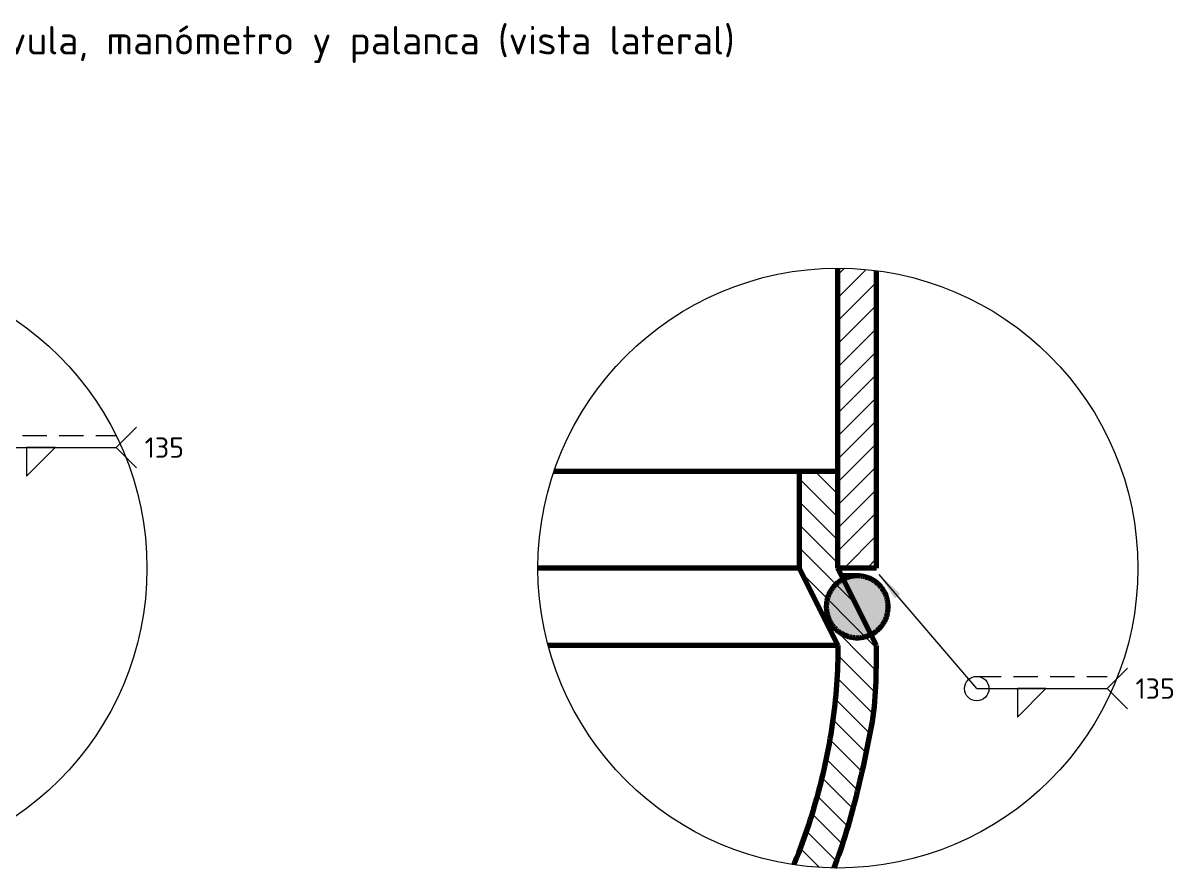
# Model space of a CAD drawing. Header units: millimetres. Extents: x 0 to 2382, y 0 to 420.
# Drawn here: x 951.4 to 1092.6, y 203.7 to 307.4 of the extents above; entities that cross this region are included whole.
import ezdxf
from ezdxf.enums import TextEntityAlignment as Align

# ---------------------------------------------------------------- set-up
doc = ezdxf.new("R2010")
doc.units = ezdxf.units.MM
doc.linetypes.add('ISO02-TRAZOS', pattern=[4.5, 3, -1.5])
for name, color, linetype, lineweight in [('01-VISIBLE', 7, 'CONTINUOUS', 70), ('05-RAYADO', 8, 'CONTINUOUS', 18), ('06-TEXTO', 7, 'CONTINUOUS', 25), ('08-FINA', 5, 'CONTINUOUS', 18), ('12-SOLDADURA', 6, 'CONTINUOUS', 18)]:
    doc.layers.add(name, color=color, linetype=linetype, lineweight=lineweight)
doc.styles.add('ISO3098', font='isocpeur.ttf')

msp = doc.modelspace()

# ---------------------------------------------------------------- hatches: boundary and pattern name
at = {"layer": '05-RAYADO'}
h = msp.add_hatch(dxfattribs=at)
h.set_pattern_fill('ANSI31', scale=0.629921)
h.paths.add_polyline_path([(1056.25, 240.5), (1051.5, 240.5), (1051.5, 277.333), (1052.404, 277.322), (1053.307, 277.289), (1054.21, 277.234), (1055.11, 277.156), (1056.009, 277.056), (1056.25, 277.024)])
h = msp.add_hatch(dxfattribs=at)
h.set_pattern_fill('ANSI31', scale=0.629921, angle=90)
h.paths.add_polyline_path([(1056.249, 230.375), (1056.246, 229.751), (1056.241, 229.126), (1056.232, 228.502), (1056.221, 227.877), (1056.206, 227.253), (1056.186, 226.628), (1056.161, 226.004), (1056.129, 225.381), (1056.09, 224.757), (1056.042, 224.134), (1055.984, 223.512), (1055.914, 222.892), (1055.832, 222.273), (1055.737, 221.655), (1055.631, 221.04), (1055.516, 220.426), (1055.396, 219.813), (1055.272, 219.201), (1055.146, 218.589), (1055.019, 217.977), (1054.89, 217.366), (1054.759, 216.755), (1054.626, 216.145), (1054.491, 215.535), (1054.353, 214.926), (1054.213, 214.318), (1054.069, 213.71), (1053.923, 213.102), (1053.774, 212.496), (1053.621, 211.89), (1053.465, 211.286), (1053.304, 210.682), (1053.14, 210.079), (1052.971, 209.478), (1052.798, 208.878), (1052.619, 208.279), (1052.435, 207.682), (1052.245, 207.087), (1052.049, 206.494), (1051.848, 205.903), (1051.64, 205.314), (1051.427, 204.727), (1051.209, 204.142), (1051.028, 203.672), (1050.596, 203.678), (1049.693, 203.711), (1048.79, 203.766), (1047.89, 203.844), (1046.991, 203.944), (1046.095, 204.065), (1046.081, 204.068), (1046.203, 204.367), (1046.428, 204.931), (1046.649, 205.497), (1046.865, 206.064), (1047.076, 206.633), (1047.283, 207.204), (1047.486, 207.777), (1047.684, 208.351), (1047.877, 208.926), (1048.065, 209.503), (1048.249, 210.082), (1048.428, 210.662), (1048.603, 211.244), (1048.772, 211.827), (1048.937, 212.411), (1049.096, 212.997), (1049.251, 213.584), (1049.401, 214.173), (1049.546, 214.762), (1049.687, 215.353), (1049.822, 215.945), (1049.952, 216.538), (1050.077, 217.132), (1050.197, 217.727), (1050.312, 218.323), (1050.422, 218.921), (1050.527, 219.519), (1050.626, 220.118), (1050.72, 220.717), (1050.809, 221.318), (1050.893, 221.919), (1050.971, 222.522), (1051.044, 223.124), (1051.111, 223.728), (1051.174, 224.332), (1051.23, 224.936), (1051.282, 225.541), (1051.328, 226.147), (1051.368, 226.753), (1051.403, 227.359), (1051.433, 227.965), (1051.457, 228.572), (1051.476, 229.179), (1051.489, 229.786), (1051.497, 230.393), (1051.5, 231), (1046.75, 240.5), (1046.75, 252.375), (1051.5, 252.375), (1051.5, 240.5), (1056.25, 231)])
h = msp.add_hatch(color=7, dxfattribs=at)
h.dxf.hatch_style = 1
h.paths.add_polyline_path([(1057.67, 235.549), (1057.654, 235.349), (1057.627, 235.151), (1057.591, 234.953), (1057.543, 234.758), (1057.486, 234.566), (1057.418, 234.377), (1057.341, 234.192), (1057.254, 234.011), (1057.158, 233.836), (1057.052, 233.665), (1056.937, 233.5), (1056.814, 233.342), (1056.683, 233.19), (1056.544, 233.045), (1056.398, 232.908), (1056.244, 232.779), (1056.084, 232.658), (1055.918, 232.546), (1055.746, 232.443), (1055.569, 232.348), (1055.387, 232.264), (1055.201, 232.189), (1055.011, 232.124), (1054.818, 232.069), (1054.622, 232.024), (1054.425, 231.99), (1054.226, 231.966), (1054.025, 231.953), (1053.825, 231.95), (1053.624, 231.958), (1053.425, 231.977), (1053.226, 232.006), (1053.029, 232.045), (1052.835, 232.095), (1052.644, 232.155), (1052.456, 232.225), (1052.272, 232.305), (1052.092, 232.394), (1051.917, 232.493), (1051.748, 232.601), (1051.585, 232.718), (1051.428, 232.843), (1051.278, 232.976), (1051.135, 233.117), (1051, 233.265), (1050.873, 233.42), (1050.754, 233.582), (1050.644, 233.75), (1050.543, 233.923), (1050.451, 234.101), (1050.369, 234.284), (1050.297, 234.471), (1050.234, 234.662), (1050.182, 234.856), (1050.14, 235.052), (1050.108, 235.25), (1050.087, 235.449), (1050.076, 235.65), (1050.076, 235.85), (1050.087, 236.051), (1050.108, 236.25), (1050.14, 236.448), (1050.182, 236.644), (1050.234, 236.838), (1050.297, 237.029), (1050.369, 237.216), (1050.451, 237.399), (1050.543, 237.577), (1050.644, 237.75), (1050.754, 237.918), (1050.873, 238.08), (1051, 238.235), (1051.135, 238.383), (1051.278, 238.524), (1051.428, 238.657), (1051.585, 238.782), (1051.748, 238.899), (1051.917, 239.007), (1052.092, 239.106), (1052.272, 239.195), (1052.456, 239.275), (1052.644, 239.345), (1052.835, 239.405), (1053.029, 239.455), (1053.226, 239.494), (1053.425, 239.523), (1053.624, 239.542), (1053.825, 239.55), (1054.025, 239.547), (1054.226, 239.534), (1054.425, 239.51), (1054.622, 239.476), (1054.818, 239.431), (1055.011, 239.376), (1055.201, 239.311), (1055.387, 239.236), (1055.569, 239.152), (1055.746, 239.057), (1055.918, 238.954), (1056.084, 238.842), (1056.244, 238.721), (1056.398, 238.592), (1056.544, 238.455), (1056.683, 238.31), (1056.814, 238.158), (1056.937, 238), (1057.052, 237.835), (1057.158, 237.664), (1057.254, 237.489), (1057.341, 237.308), (1057.418, 237.123), (1057.486, 236.934), (1057.543, 236.742), (1057.591, 236.547), (1057.627, 236.349), (1057.654, 236.151), (1057.67, 235.951), (1057.675, 235.75)])
at = {"layer": '08-FINA'}
h = msp.add_hatch(color=7, dxfattribs=at)
h.dxf.hatch_style = 1
h.paths.add_polyline_path([(1056.55, 239.7), (1058.496, 236.758), (1059.16, 237.327)])

# ---------------------------------------------------------------- linework, layer by layer
at = {"layer": '01-VISIBLE'}
for points in [[(1051.5, 240.5), (1051.5, 277.333)], [(1056.25, 240.5), (1056.25, 277.024)], [(1046.75, 252.375), (1046.316, 252.375), (1045.882, 252.375), (1045.449, 252.375), (1045.015, 252.375), (1044.581, 252.375), (1044.148, 252.375), (1043.714, 252.375), (1043.28, 252.375), (1042.846, 252.375), (1042.412, 252.375), (1041.979, 252.375), (1041.545, 252.375), (1041.111, 252.375), (1040.678, 252.375), (1040.244, 252.375), (1039.81, 252.375), (1039.376, 252.375), (1038.943, 252.375), (1038.509, 252.375), (1038.075, 252.375), (1037.641, 252.375), (1037.207, 252.375), (1036.774, 252.375), (1036.34, 252.375), (1035.906, 252.375), (1035.473, 252.375), (1035.039, 252.375), (1034.605, 252.375), (1034.171, 252.375), (1033.737, 252.375), (1033.304, 252.375), (1032.87, 252.375), (1032.436, 252.375), (1032.003, 252.375), (1031.569, 252.375), (1031.135, 252.375), (1030.701, 252.375), (1030.267, 252.375), (1029.834, 252.375), (1029.4, 252.375), (1028.966, 252.375), (1028.533, 252.375), (1028.099, 252.375), (1027.665, 252.375), (1027.231, 252.375), (1026.798, 252.375), (1026.364, 252.375), (1025.93, 252.375), (1025.496, 252.375), (1025.062, 252.375), (1024.629, 252.375), (1024.195, 252.375), (1023.761, 252.375), (1023.327, 252.375), (1022.894, 252.375), (1022.46, 252.375), (1022.026, 252.375), (1021.592, 252.375), (1021.159, 252.375), (1020.725, 252.375), (1020.291, 252.375), (1019.858, 252.375), (1019.424, 252.375), (1018.99, 252.375), (1018.556, 252.375), (1018.122, 252.375), (1017.689, 252.375), (1017.255, 252.375), (1016.821, 252.375), (1016.636, 252.375)], [(1051.5, 252.375), (1046.75, 252.375)], [(1046.75, 252.375), (1046.75, 240.5)], [(1051.5, 240.5), (1051.5, 252.375)], [(1046.75, 240.5), (1046.316, 240.5), (1045.882, 240.5), (1045.449, 240.5), (1045.015, 240.5), (1044.581, 240.5), (1044.148, 240.5), (1043.714, 240.5), (1043.28, 240.5), (1042.846, 240.5), (1042.412, 240.5), (1041.979, 240.5), (1041.545, 240.5), (1041.111, 240.5), (1040.678, 240.5), (1040.244, 240.5), (1039.81, 240.5), (1039.376, 240.5), (1038.943, 240.5), (1038.509, 240.5), (1038.075, 240.5), (1037.641, 240.5), (1037.207, 240.5), (1036.774, 240.5), (1036.34, 240.5), (1035.906, 240.5), (1035.473, 240.5), (1035.039, 240.5), (1034.605, 240.5), (1034.171, 240.5), (1033.737, 240.5), (1033.304, 240.5), (1032.87, 240.5), (1032.436, 240.5), (1032.003, 240.5), (1031.569, 240.5), (1031.135, 240.5), (1030.701, 240.5), (1030.267, 240.5), (1029.834, 240.5), (1029.4, 240.5), (1028.966, 240.5), (1028.533, 240.5), (1028.099, 240.5), (1027.665, 240.5), (1027.231, 240.5), (1026.798, 240.5), (1026.364, 240.5), (1025.93, 240.5), (1025.496, 240.5), (1025.062, 240.5), (1024.629, 240.5), (1024.195, 240.5), (1023.761, 240.5), (1023.327, 240.5), (1022.894, 240.5), (1022.46, 240.5), (1022.026, 240.5), (1021.592, 240.5), (1021.159, 240.5), (1020.725, 240.5), (1020.291, 240.5), (1019.858, 240.5), (1019.424, 240.5), (1018.99, 240.5), (1018.556, 240.5), (1018.122, 240.5), (1017.689, 240.5), (1017.255, 240.5), (1016.821, 240.5), (1016.388, 240.5), (1015.954, 240.5), (1015.52, 240.5), (1015.086, 240.5), (1014.667, 240.5)], [(1046.75, 240.5), (1051.5, 231)], [(1056.25, 240.5), (1051.5, 240.5)], [(1056.25, 231), (1051.5, 240.5)], [(1053.875, 239.55), (1053.775, 239.549), (1053.674, 239.545), (1053.574, 239.538), (1053.474, 239.529), (1053.375, 239.517), (1053.276, 239.502), (1053.177, 239.485), (1053.078, 239.466), (1052.981, 239.443), (1052.883, 239.418), (1052.787, 239.391), (1052.691, 239.361), (1052.596, 239.328), (1052.502, 239.293), (1052.409, 239.256), (1052.317, 239.216), (1052.226, 239.174), (1052.136, 239.129), (1052.048, 239.082), (1051.961, 239.033), (1051.875, 238.981), (1051.79, 238.927), (1051.707, 238.871), (1051.625, 238.812), (1051.545, 238.752), (1051.467, 238.689), (1051.39, 238.625), (1051.315, 238.558), (1051.242, 238.49), (1051.17, 238.419), (1051.101, 238.347), (1051.033, 238.273), (1050.968, 238.197), (1050.904, 238.119), (1050.843, 238.04), (1050.783, 237.959), (1050.726, 237.877), (1050.671, 237.793), (1050.618, 237.708), (1050.568, 237.621), (1050.519, 237.533), (1050.473, 237.444), (1050.43, 237.353), (1050.389, 237.262), (1050.35, 237.169), (1050.314, 237.076), (1050.28, 236.981), (1050.249, 236.886), (1050.22, 236.79), (1050.194, 236.693), (1050.17, 236.596), (1050.149, 236.497), (1050.131, 236.399), (1050.115, 236.3), (1050.102, 236.2), (1050.091, 236.101), (1050.083, 236.001), (1050.078, 235.9), (1050.075, 235.8), (1050.075, 235.7), (1050.078, 235.6), (1050.083, 235.499), (1050.091, 235.399), (1050.102, 235.3), (1050.115, 235.2), (1050.131, 235.101), (1050.149, 235.003), (1050.17, 234.904), (1050.194, 234.807), (1050.22, 234.71), (1050.249, 234.614), (1050.28, 234.519), (1050.314, 234.424), (1050.35, 234.331), (1050.389, 234.238), (1050.43, 234.147), (1050.473, 234.056), (1050.519, 233.967), (1050.568, 233.879), (1050.618, 233.792), (1050.671, 233.707), (1050.726, 233.623), (1050.783, 233.541), (1050.843, 233.46), (1050.904, 233.381), (1050.968, 233.303), (1051.033, 233.227), (1051.101, 233.153), (1051.17, 233.081), (1051.242, 233.01), (1051.315, 232.942), (1051.39, 232.875), (1051.467, 232.811), (1051.545, 232.748), (1051.625, 232.688), (1051.707, 232.629), (1051.79, 232.573), (1051.875, 232.519), (1051.961, 232.467), (1052.048, 232.418), (1052.136, 232.371), (1052.226, 232.326), (1052.317, 232.284), (1052.409, 232.244), (1052.502, 232.207), (1052.596, 232.172), (1052.691, 232.139), (1052.787, 232.109), (1052.883, 232.082), (1052.981, 232.057), (1053.078, 232.034), (1053.177, 232.015), (1053.276, 231.998), (1053.375, 231.983), (1053.474, 231.971), (1053.574, 231.962), (1053.674, 231.955), (1053.775, 231.951), (1053.875, 231.95)], [(1053.875, 239.55), (1053.559, 239.55), (1053.242, 239.55), (1052.925, 239.55), (1052.608, 239.55), (1052.292, 239.55), (1051.975, 239.55)], [(1057.675, 235.75), (1057.674, 235.851), (1057.67, 235.952), (1057.663, 236.053), (1057.653, 236.154), (1057.641, 236.254), (1057.627, 236.354), (1057.609, 236.454), (1057.589, 236.553), (1057.566, 236.652), (1057.541, 236.75), (1057.513, 236.847), (1057.483, 236.943), (1057.45, 237.039), (1057.414, 237.134), (1057.376, 237.228), (1057.335, 237.32), (1057.292, 237.412), (1057.247, 237.502), (1057.199, 237.591), (1057.149, 237.679), (1057.096, 237.766), (1057.042, 237.851), (1056.985, 237.934), (1056.925, 238.016), (1056.864, 238.097), (1056.8, 238.175), (1056.735, 238.252), (1056.667, 238.328), (1056.598, 238.401), (1056.526, 238.473), (1056.453, 238.542), (1056.377, 238.61), (1056.3, 238.675), (1056.222, 238.739), (1056.141, 238.8), (1056.059, 238.86), (1055.976, 238.917), (1055.891, 238.971), (1055.804, 239.024), (1055.716, 239.074), (1055.627, 239.122), (1055.537, 239.167), (1055.445, 239.21), (1055.353, 239.251), (1055.259, 239.289), (1055.164, 239.325), (1055.068, 239.358), (1054.972, 239.388), (1054.875, 239.416), (1054.777, 239.441), (1054.678, 239.464), (1054.579, 239.484), (1054.479, 239.502), (1054.379, 239.516), (1054.279, 239.528), (1054.178, 239.538), (1054.077, 239.545), (1053.976, 239.549), (1053.875, 239.55)], [(1053.875, 231.95), (1053.976, 231.951), (1054.077, 231.955), (1054.178, 231.962), (1054.279, 231.972), (1054.379, 231.984), (1054.479, 231.998), (1054.579, 232.016), (1054.678, 232.036), (1054.777, 232.059), (1054.875, 232.084), (1054.972, 232.112), (1055.068, 232.142), (1055.164, 232.175), (1055.259, 232.211), (1055.353, 232.249), (1055.445, 232.29), (1055.537, 232.333), (1055.627, 232.378), (1055.716, 232.426), (1055.804, 232.476), (1055.891, 232.529), (1055.976, 232.583), (1056.059, 232.64), (1056.141, 232.7), (1056.222, 232.761), (1056.3, 232.825), (1056.377, 232.89), (1056.453, 232.958), (1056.526, 233.027), (1056.598, 233.099), (1056.667, 233.172), (1056.735, 233.248), (1056.8, 233.325), (1056.864, 233.403), (1056.925, 233.484), (1056.985, 233.566), (1057.042, 233.649), (1057.096, 233.734), (1057.149, 233.821), (1057.199, 233.909), (1057.247, 233.998), (1057.292, 234.088), (1057.335, 234.18), (1057.376, 234.272), (1057.414, 234.366), (1057.45, 234.461), (1057.483, 234.557), (1057.513, 234.653), (1057.541, 234.75), (1057.566, 234.848), (1057.589, 234.947), (1057.609, 235.046), (1057.627, 235.146), (1057.641, 235.246), (1057.653, 235.346), (1057.663, 235.447), (1057.67, 235.548), (1057.674, 235.649), (1057.675, 235.75)], [(1051.5, 231), (1051.054, 231), (1050.609, 231), (1050.163, 231), (1049.717, 231), (1049.272, 231), (1048.826, 231), (1048.381, 231), (1047.935, 231), (1047.489, 231), (1047.044, 231), (1046.598, 231), (1046.152, 231), (1045.707, 231), (1045.261, 231), (1044.816, 231), (1044.37, 231), (1043.924, 231), (1043.479, 231), (1043.033, 231), (1042.588, 231), (1042.142, 231), (1041.696, 231), (1041.251, 231), (1040.805, 231), (1040.359, 231), (1039.914, 231), (1039.468, 231), (1039.023, 231), (1038.577, 231), (1038.131, 231), (1037.686, 231), (1037.24, 231), (1036.794, 231), (1036.349, 231), (1035.903, 231), (1035.457, 231), (1035.012, 231), (1034.566, 231), (1034.121, 231), (1033.675, 231), (1033.229, 231), (1032.784, 231), (1032.338, 231), (1031.892, 231), (1031.447, 231), (1031.001, 231), (1030.556, 231), (1030.11, 231), (1029.664, 231), (1029.219, 231), (1028.773, 231), (1028.328, 231), (1027.882, 231), (1027.436, 231), (1026.991, 231), (1026.545, 231), (1026.099, 231), (1025.654, 231), (1025.208, 231), (1024.763, 231), (1024.317, 231), (1023.871, 231), (1023.426, 231), (1022.98, 231), (1022.534, 231), (1022.089, 231), (1021.643, 231), (1021.197, 231), (1020.752, 231), (1020.306, 231), (1019.861, 231), (1019.415, 231), (1018.969, 231), (1018.524, 231), (1018.078, 231), (1017.632, 231), (1017.187, 231), (1016.741, 231), (1016.296, 231), (1015.916, 231)], [(1051.5, 231), (1051.497, 230.393), (1051.489, 229.786), (1051.476, 229.179), (1051.457, 228.572), (1051.433, 227.965), (1051.403, 227.359), (1051.368, 226.753), (1051.328, 226.147), (1051.282, 225.541), (1051.23, 224.936), (1051.174, 224.332), (1051.111, 223.728), (1051.044, 223.124), (1050.971, 222.522), (1050.893, 221.919), (1050.809, 221.318), (1050.72, 220.717), (1050.626, 220.118), (1050.527, 219.519), (1050.422, 218.921), (1050.312, 218.323), (1050.197, 217.727), (1050.077, 217.132), (1049.952, 216.538), (1049.822, 215.945), (1049.687, 215.353), (1049.546, 214.762), (1049.401, 214.173), (1049.251, 213.584), (1049.096, 212.997), (1048.937, 212.411), (1048.772, 211.827), (1048.603, 211.244), (1048.428, 210.662), (1048.249, 210.082), (1048.065, 209.503), (1047.877, 208.926), (1047.684, 208.351), (1047.486, 207.777), (1047.283, 207.204), (1047.076, 206.633), (1046.865, 206.064), (1046.649, 205.497), (1046.428, 204.931), (1046.203, 204.367), (1046.081, 204.068)], [(1051.028, 203.672), (1051.209, 204.142), (1051.427, 204.727), (1051.64, 205.314), (1051.848, 205.903), (1052.049, 206.494), (1052.245, 207.087), (1052.435, 207.682), (1052.619, 208.279), (1052.798, 208.878), (1052.971, 209.478), (1053.14, 210.079), (1053.304, 210.682), (1053.465, 211.286), (1053.621, 211.89), (1053.774, 212.496), (1053.923, 213.102), (1054.069, 213.71), (1054.213, 214.318), (1054.353, 214.926), (1054.491, 215.535), (1054.626, 216.145), (1054.759, 216.755), (1054.89, 217.366), (1055.019, 217.977), (1055.146, 218.589), (1055.272, 219.201), (1055.396, 219.813), (1055.516, 220.426), (1055.631, 221.04), (1055.737, 221.655), (1055.832, 222.273), (1055.914, 222.892), (1055.984, 223.512), (1056.042, 224.134), (1056.09, 224.757), (1056.129, 225.381), (1056.161, 226.004), (1056.186, 226.628), (1056.206, 227.253), (1056.221, 227.877), (1056.232, 228.502), (1056.241, 229.126), (1056.246, 229.751), (1056.249, 230.375), (1056.25, 231)]]:
    msp.add_lwpolyline(points, dxfattribs=at)
at = {"layer": '08-FINA'}
for centre in [(929.833, 240.5), (1051.5, 240.5)]:
    msp.add_circle(centre, 36.833, dxfattribs=at)
at = {"layer": '12-SOLDADURA'}
for p, q in [((962.883, 255.3), (965.383, 257.8)), ((946.883, 255.3), (962.883, 255.3)), ((962.883, 255.3), (965.383, 252.8)), ((1068.55, 225.7), (1056.55, 239.7)), ((1084.55, 225.7), (1087.05, 228.2)), ((1068.55, 225.7), (1084.55, 225.7)), ((1084.55, 225.7), (1087.05, 223.2))]:
    msp.add_line(p, q, dxfattribs=at)
at = {"layer": '12-SOLDADURA', "linetype": 'ISO02-TRAZOS'}
for p, q in [((946.883, 256.8), (962.883, 256.8)), ((1068.55, 227.2), (1084.55, 227.2))]:
    msp.add_line(p, q, dxfattribs=at)
at = {"layer": '12-SOLDADURA'}
for points in [[(951.883, 255.3), (951.883, 251.8), (955.383, 255.3)], [(1073.55, 225.7), (1073.55, 222.2), (1077.05, 225.7)]]:
    msp.add_lwpolyline(points, close=True, dxfattribs=at)
msp.add_circle((1068.55, 225.7), 1.5, dxfattribs=at)

# ---------------------------------------------------------------- texts
at = {"layer": '06-TEXTO', "style": 'ISO3098'}
msp.add_text('Válvula, manómetro y palanca (vista lateral)', height=3.5, dxfattribs=at).set_placement((990.667, 305.333), align=Align.MIDDLE_CENTER)
at = {"layer": '12-SOLDADURA', "style": 'ISO3098'}
for p in [(966.383, 255.3), (1088.05, 225.7)]:
    msp.add_text('135', height=2.5, dxfattribs=at).set_placement(p, align=Align.MIDDLE_LEFT)

doc.saveas('drawing.dxf')
